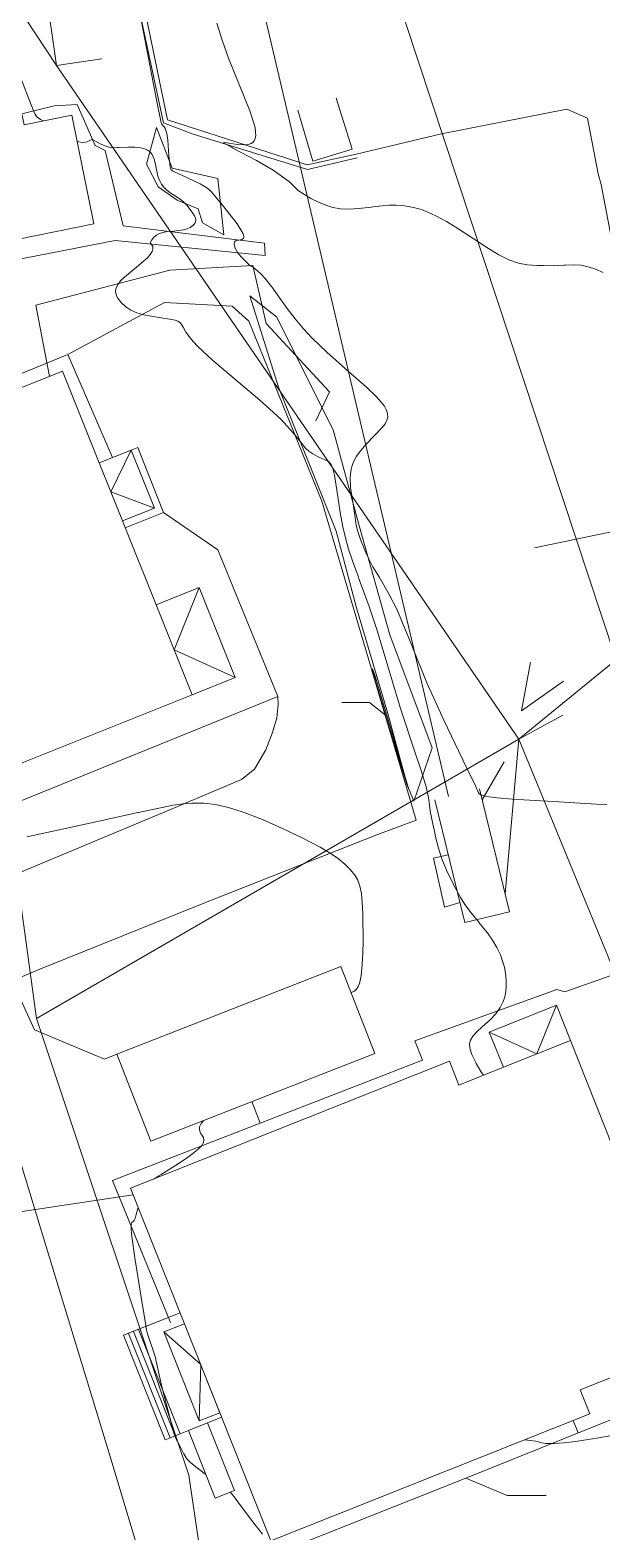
# Model space of a CAD drawing. Header units: metres. Extents: x 1233805 to 1234355, y 654698 to 655114.
# Drawn here: x 1234076.8 to 1234109, y 654843.2 to 654927.6 of the extents above; entities that cross this region are included whole.
import ezdxf

# ---------------------------------------------------------------- set-up
doc = ezdxf.new("R2010")
doc.units = ezdxf.units.M

msp = doc.modelspace()

# ---------------------------------------------------------------- linework, layer by layer
at = {"layer": 'ИИ_ГОРИЗОНТАЛИ_ОСН', "lineweight": 0}
for points, elevation in [([(1234082.911, 654929.053), (1234083.974, 654923.608), (1234084.198, 654922.502), (1234084.24, 654922.35), (1234084.284, 654922.284), (1234084.294, 654922.274), (1234084.375, 654922.184), (1234084.438, 654922.081), (1234084.531, 654921.799), (1234084.583, 654921.429), (1234084.626, 654920.83), (1234084.642, 654920.567), (1234084.719, 654919.943), (1234084.719, 654919.94), (1234084.72, 654919.934), (1234084.769, 654919.761), (1234084.855, 654919.697), (1234085.146, 654919.556), (1234085.405, 654919.437), (1234086.411, 654918.964), (1234086.779, 654918.755), (1234087.018, 654918.542), (1234087.735, 654917.679), (1234088.483, 654916.717), (1234088.701, 654916.393), (1234088.828, 654916.158), (1234088.869, 654916.007), (1234088.844, 654915.901), (1234088.756, 654915.84), (1234088.587, 654915.81), (1234088.535, 654915.804), (1234088.433, 654915.782), (1234088.367, 654915.746), (1234088.331, 654915.69), (1234088.319, 654915.608), (1234088.332, 654915.487), (1234088.372, 654915.355), (1234088.522, 654915.087), (1234088.709, 654914.868), (1234088.997, 654914.585), (1234089.058, 654914.527), (1234089.187, 654914.395), (1234089.209, 654914.372), (1234089.307, 654914.323), (1234089.335, 654914.319), (1234089.367, 654914.31), (1234089.393, 654914.285), (1234089.576, 654914.117), (1234089.602, 654914.094), (1234089.828, 654913.889), (1234090.04, 654913.668), (1234090.49, 654913.103), (1234090.787, 654912.68), (1234091.293, 654911.961), (1234091.742, 654911.376), (1234092.214, 654910.818), (1234092.711, 654910.288), (1234093.529, 654909.505), (1234094.751, 654908.424), (1234095.752, 654907.541), (1234096.335, 654906.98), (1234096.584, 654906.703), (1234096.765, 654906.46), (1234096.885, 654906.242), (1234096.946, 654906.043), (1234096.952, 654905.857), (1234096.905, 654905.674), (1234096.802, 654905.483), (1234096.632, 654905.264), (1234096.183, 654904.793), (1234095.741, 654904.337), (1234095.437, 654903.982), (1234095.202, 654903.648), (1234095.035, 654903.332), (1234094.958, 654903.125), (1234094.901, 654902.905), (1234094.864, 654902.672), (1234094.846, 654902.424), (1234094.867, 654901.888), (1234094.969, 654901.195), (1234094.986, 654901.095), (1234095.12, 654900.213), (1234095.187, 654899.769), (1234095.269, 654899.42), (1234095.43, 654898.966), (1234095.763, 654898.154), (1234096.125, 654897.436), (1234096.484, 654896.828), (1234097.039, 654895.879), (1234097.459, 654895.05), (1234097.793, 654894.284), (1234098.267, 654893.102), (1234099.156, 654890.918), (1234100.106, 654888.804), (1234101.377, 654886.146), (1234101.902, 654885.077), (1234101.973, 654884.933), (1234102.005, 654884.852), (1234102.061, 654884.721), (1234102.105, 654884.661), (1234102.188, 654884.614), (1234102.518, 654884.526), (1234103.102, 654884.444), (1234103.946, 654884.369), (1234106.581, 654884.211), (1234109.299, 654884.053)], 5.5), ([(1234075.6, 654926.656), (1234075.6, 654926.656), (1234075.601, 654926.655), (1234075.694, 654926.45), (1234075.939, 654925.839), (1234076.166, 654925.272), (1234076.311, 654924.91), (1234076.906, 654923.412), (1234076.977, 654923.227), (1234077.119, 654922.879), (1234077.221, 654922.737), (1234077.433, 654922.599), (1234077.578, 654922.51)], 5), ([(1234079.489, 654921.355), (1234079.574, 654921.326), (1234079.785, 654921.297), (1234079.976, 654921.316), (1234080.158, 654921.384), (1234080.229, 654921.421), (1234080.317, 654921.459), (1234080.387, 654921.446), (1234080.528, 654921.369), (1234080.779, 654921.23), (1234081.16, 654921.077), (1234081.263, 654921.039), (1234081.283, 654921.031), (1234081.421, 654921), (1234081.744, 654921.01), (1234081.805, 654921.013), (1234082.33, 654921.036), (1234082.739, 654921.029), (1234083.074, 654920.991), (1234083.33, 654920.924), (1234083.447, 654920.869), (1234083.549, 654920.799), (1234083.636, 654920.715), (1234083.71, 654920.615), (1234083.819, 654920.369), (1234083.904, 654920.001), (1234083.913, 654919.951), (1234083.983, 654919.596), (1234084.051, 654919.346), (1234084.133, 654919.134), (1234084.233, 654918.953), (1234084.359, 654918.791), (1234084.521, 654918.631), (1234084.718, 654918.474), (1234084.957, 654918.312), (1234085.16, 654918.189), (1234085.301, 654918.101), (1234085.472, 654917.959), (1234085.654, 654917.77), (1234085.9, 654917.46), (1234086.081, 654917.18), (1234086.14, 654917.051), (1234086.161, 654916.946), (1234086.148, 654916.848), (1234086.099, 654916.749), (1234085.99, 654916.624), (1234085.845, 654916.517), (1234085.67, 654916.435), (1234085.47, 654916.378), (1234084.934, 654916.32), (1234084.551, 654916.287), (1234084.299, 654916.242), (1234084.113, 654916.178), (1234083.945, 654916.086), (1234083.798, 654915.968), (1234083.679, 654915.83), (1234083.615, 654915.693), (1234083.62, 654915.641), (1234083.649, 654915.586), (1234083.67, 654915.559), (1234083.738, 654915.442), (1234083.749, 654915.318), (1234083.704, 654915.171), (1234083.6, 654915.004), (1234083.435, 654914.817), (1234083.209, 654914.607), (1234082.818, 654914.29), (1234082.141, 654913.724), (1234081.932, 654913.512), (1234081.787, 654913.325), (1234081.715, 654913.196), (1234081.671, 654913.069), (1234081.653, 654912.942), (1234081.663, 654912.816), (1234081.698, 654912.691), (1234081.76, 654912.563), (1234081.97, 654912.292), (1234082.226, 654912.058), (1234082.511, 654911.872), (1234082.842, 654911.725), (1234083.23, 654911.611), (1234084.101, 654911.463), (1234084.788, 654911.351), (1234085, 654911.299), (1234085.153, 654911.243), (1234085.243, 654911.191), (1234085.315, 654911.126), (1234085.453, 654910.905), (1234085.608, 654910.635), (1234085.783, 654910.383), (1234086.005, 654910.115), (1234086.273, 654909.83), (1234087.104, 654909.063), (1234088.559, 654907.827), (1234089.759, 654906.812), (1234090.516, 654906.14), (1234090.933, 654905.738), (1234091.304, 654905.35), (1234091.63, 654904.975), (1234091.967, 654904.549), (1234092.328, 654904.113), (1234092.522, 654903.941), (1234092.748, 654903.784), (1234093.004, 654903.642), (1234093.336, 654903.491), (1234093.439, 654903.445), (1234093.649, 654903.331), (1234093.774, 654903.189), (1234093.871, 654902.957), (1234093.957, 654902.585), (1234094.104, 654901.63), (1234094.276, 654900.496), (1234094.43, 654899.674), (1234094.576, 654899.057), (1234094.757, 654898.426), (1234094.975, 654897.764), (1234095.283, 654896.915), (1234095.353, 654896.727), (1234095.903, 654895.212), (1234096.351, 654893.862), (1234097.016, 654891.662), (1234097.677, 654889.471), (1234098.502, 654886.97), (1234098.798, 654886.09), (1234099.095, 654885.13), (1234099.253, 654884.47), (1234099.303, 654884.045), (1234099.342, 654883.684), (1234099.507, 654882.895), (1234099.598, 654882.486), (1234099.631, 654882.331), (1234099.802, 654881.608), (1234099.994, 654881.013), (1234100.321, 654880.243), (1234100.778, 654879.318), (1234101.046, 654878.834), (1234101.298, 654878.448), (1234101.651, 654877.968), (1234102.073, 654877.444), (1234102.155, 654877.346), (1234102.556, 654876.854), (1234102.85, 654876.441), (1234103.095, 654876.027), (1234103.29, 654875.61), (1234103.414, 654875.266), (1234103.512, 654874.911), (1234103.579, 654874.554), (1234103.616, 654874.204), (1234103.621, 654873.87), (1234103.595, 654873.553), (1234103.537, 654873.258), (1234103.449, 654872.987), (1234103.275, 654872.645), (1234103.03, 654872.304), (1234102.713, 654871.963), (1234102.264, 654871.556), (1234101.962, 654871.286), (1234101.74, 654871.04), (1234101.606, 654870.816), (1234101.553, 654870.6), (1234101.572, 654870.362), (1234101.687, 654870.006), (1234101.92, 654869.516), (1234101.926, 654869.505), (1234101.93, 654869.498), (1234102.183, 654869.046), (1234102.333, 654868.839)], 5), ([(1234096.258, 654891.232), (1234096.879, 654889.152), (1234097.317, 654887.679), (1234097.806, 654886.061), (1234098.056, 654885.234), (1234098.138, 654884.913), (1234098.008, 654885.273), (1234097.182, 654887.913), (1234096.257, 654891.06), (1234096.098, 654891.692), (1234096.258, 654891.232)], 4.5), ([(1234076.649, 654882.241), (1234077.176, 654882.356), (1234080.624, 654883.111), (1234082.896, 654883.609), (1234082.929, 654883.616), (1234084.878, 654884.023), (1234085.434, 654884.108), (1234085.932, 654884.151), (1234086.603, 654884.148), (1234087.274, 654884.067), (1234088.007, 654883.9), (1234088.825, 654883.641), (1234089.821, 654883.257), (1234090.965, 654882.758), (1234092.139, 654882.196), (1234093.149, 654881.664), (1234093.721, 654881.324), (1234094.18, 654881.01), (1234094.536, 654880.717), (1234094.863, 654880.385), (1234095.112, 654880.089), (1234095.27, 654879.817), (1234095.389, 654879.481), (1234095.472, 654879.058), (1234095.525, 654878.559), (1234095.561, 654877.92), (1234095.577, 654876.283), (1234095.537, 654875.325), (1234095.525, 654875.172), (1234095.517, 654875.062), (1234095.456, 654874.424), (1234095.371, 654874.009), (1234095.297, 654873.824), (1234095.202, 654873.676), (1234095.087, 654873.569), (1234094.963, 654873.511), (1234094.903, 654873.502), (1234094.881, 654873.497)], 4.5), ([(1234086.602, 654866.3), (1234086.462, 654866.12), (1234086.375, 654865.932), (1234086.365, 654865.763), (1234086.431, 654865.592), (1234086.489, 654865.5), (1234086.585, 654865.334), (1234086.617, 654865.199), (1234086.595, 654865.061), (1234086.515, 654864.916), (1234086.339, 654864.723), (1234086.061, 654864.488), (1234085.684, 654864.213), (1234085.169, 654863.867), (1234084.204, 654863.255), (1234084.086, 654863.184), (1234083.831, 654863.019)], 4.5), ([(1234082.915, 654861.42), (1234082.893, 654861.356), (1234082.809, 654861.014), (1234082.752, 654860.783), (1234082.703, 654860.674), (1234082.641, 654860.625), (1234082.565, 654860.551), (1234082.53, 654860.405), (1234082.527, 654860.149), (1234082.558, 654859.771), (1234082.725, 654858.567), (1234083.069, 654856.472), (1234083.203, 654855.667), (1234083.326, 654854.892), (1234083.388, 654854.516), (1234083.448, 654854.295), (1234083.545, 654854.017), (1234083.733, 654853.472), (1234083.868, 654853.024), (1234084.108, 654851.993), (1234084.289, 654851.175), (1234084.793, 654849.233), (1234084.812, 654849.163), (1234084.933, 654848.706), (1234084.933, 654848.702), (1234084.94, 654848.667), (1234084.978, 654848.56), (1234085.046, 654848.42), (1234085.101, 654848.309), (1234085.126, 654848.259), (1234085.485, 654847.557), (1234085.66, 654847.278), (1234085.883, 654847.047), (1234086.229, 654846.758), (1234086.646, 654846.442), (1234086.73, 654846.385)], 4.5), ([(1234104.663, 654848.343), (1234104.972, 654848.305), (1234105.283, 654848.262), (1234105.422, 654848.222), (1234105.624, 654848.167), (1234105.824, 654848.135), (1234106.34, 654848.124), (1234106.857, 654848.162), (1234107.517, 654848.237), (1234108.943, 654848.46), (1234109.445, 654848.566), (1234109.946, 654848.699), (1234110.161, 654848.756)], 5), ([(1234088.099, 654845.392), (1234088.166, 654845.324), (1234088.369, 654845.054), (1234088.571, 654844.774), (1234089.286, 654843.827), (1234089.912, 654843.034)], 4.5)]:
    msp.add_lwpolyline(points, dxfattribs=dict(at, elevation=elevation))
at = {"layer": 'ИИ_ГОРИЗОНТАЛИ_УТОЛЩ', "lineweight": 0, "elevation": 6}
msp.add_lwpolyline([(1234087.352, 654928.011), (1234087.64, 654927.049), (1234088.007, 654926.034), (1234088.602, 654924.56), (1234089.191, 654923.087), (1234089.424, 654922.388), (1234089.49, 654922.116), (1234089.526, 654921.885), (1234089.532, 654921.688), (1234089.507, 654921.526), (1234089.452, 654921.396), (1234089.367, 654921.298), (1234089.279, 654921.244), (1234089.169, 654921.203), (1234088.881, 654921.164), (1234088.508, 654921.181), (1234088.013, 654921.254), (1234087.907, 654921.272), (1234087.752, 654921.29), (1234087.729, 654921.283), (1234087.738, 654921.266), (1234088.166, 654921.029), (1234088.283, 654920.968), (1234089.577, 654920.277), (1234090.51, 654919.734), (1234091.174, 654919.28), (1234091.44, 654919.064), (1234091.663, 654918.854), (1234091.744, 654918.769), (1234091.918, 654918.604), (1234092.181, 654918.421), (1234092.624, 654918.157), (1234093.061, 654917.936), (1234093.476, 654917.766), (1234093.862, 654917.649), (1234094.297, 654917.574), (1234094.774, 654917.552), (1234095.316, 654917.58), (1234096.049, 654917.664), (1234096.122, 654917.673), (1234096.633, 654917.735), (1234097.03, 654917.766), (1234097.406, 654917.771), (1234097.766, 654917.751), (1234098.129, 654917.703), (1234098.487, 654917.626), (1234098.845, 654917.521), (1234099.202, 654917.386), (1234099.695, 654917.155), (1234100.255, 654916.846), (1234100.89, 654916.457), (1234101.756, 654915.892), (1234102.619, 654915.331), (1234103.194, 654914.988), (1234103.768, 654914.706), (1234104.303, 654914.516), (1234104.803, 654914.413), (1234105.355, 654914.381), (1234105.409, 654914.38), (1234105.708, 654914.373), (1234106.289, 654914.365), (1234106.867, 654914.392), (1234106.927, 654914.396), (1234107.412, 654914.417), (1234107.821, 654914.391), (1234108.23, 654914.311), (1234108.639, 654914.176), (1234109.065, 654913.98)], dxfattribs=at)
at = {"layer": 'ИИ_ДОРОГИ_АД', "lineweight": 0}
for points in [[(1234069.068, 654913.46), (1234072.853, 654914.082), (1234081.629, 654915.793), (1234090.055, 654914.942), (1234090.027, 654915.645), (1234082.068, 654916.602), (1234081.057, 654920.844), (1234080.495, 654921.125), (1234079.492, 654923.433), (1234078.189, 654923.362), (1234076.38, 654922.901)], [(1234108.797, 654919.538), (1234108.193, 654922.669), (1234107.034, 654923.178), (1234099.979, 654921.78), (1234095.177, 654920.642)], [(1234093.254, 654901.13), (1234089.143, 654911.242), (1234088.212, 654912.094), (1234084.403, 654912.298), (1234078.955, 654909.373)], [(1234066.105, 654904.369), (1234067.047, 654904.492), (1234078.955, 654909.373), (1234081.477, 654903.583)], [(1234075.827, 654874.156), (1234077.384, 654874.816), (1234086.605, 654878.521), (1234096.342, 654882.356), (1234098.561, 654883.179), (1234093.254, 654901.13)], [(1234076.128, 654880.178), (1234084.872, 654883.843), (1234088.735, 654885.482), (1234089.462, 654886.063), (1234090.103, 654887.149), (1234090.472, 654888.109), (1234090.72, 654888.939), (1234090.789, 654889.693), (1234090.772, 654890.147), (1234087.399, 654898.387), (1234084.352, 654900.486)], [(1234090.772, 654890.147), (1234074.88, 654883.694), (1234075.918, 654880.093)], [(1234084.73, 654854.933), (1234081.472, 654862.919), (1234098.901, 654869.691), (1234098.472, 654870.78), (1234106.472, 654873.659), (1234106.916, 654873.53), (1234112.217, 654875.398), (1234112.626, 654875.554), (1234113.417, 654872.71), (1234114.427, 654872.172), (1234115.316, 654869.338)], [(1234075.827, 654874.156), (1234077.08, 654871.391), (1234081.025, 654869.754), (1234081.721, 654870.029)], [(1234095.305, 654828.079), (1234095.412, 654827.754), (1234095.595, 654826.69), (1234095.54, 654825.363), (1234095.238, 654824.4), (1234094.854, 654823.943), (1234094.341, 654823.467), (1234093.957, 654823.348), (1234090.055, 654822.976), (1234089.731, 654823.095), (1234089.002, 654823.898), (1234088.442, 654824.64), (1234088.045, 654825.519), (1234087.682, 654826.445), (1234087.756, 654827.368), (1234091.739, 654830.224), (1234087.732, 654842.407), (1234082.902, 654842.198), (1234081.397, 654847.215), (1234077.466, 654860.133), (1234074.21, 654870.822)], [(1234089.303, 654867.357), (1234089.772, 654866.144)], [(1234094.048, 654831.809), (1234090.675, 654841.937), (1234101.354, 654846.183), (1234109.828, 654849.595)], [(1234107.661, 654848.722), (1234107.383, 654849.425)]]:
    msp.add_lwpolyline(points, dxfattribs=at)
at = {"layer": 'ИИ_ЛЭП_ВН', "lineweight": 0, "elevation": -11.67}
for points in [[(1234018.974, 655086.689), (1234017.695, 655058.052), (1234015.433, 655015.566), (1234050.337, 655012.908), (1234071.226, 654975.124), (1234078.323, 654925.625), (1234104.321, 654887.734)], [(1234104.321, 654887.734), (1234161.978, 654934.825)], [(1234078.323, 654925.625), (1234080.876, 654925.998)], [(1234104.482, 654889.328), (1234104.983, 654892.063)], [(1234104.482, 654889.328), (1234106.848, 654891.01)], [(1234104.321, 654887.734), (1234106.808, 654889.097)]]:
    msp.add_lwpolyline(points, dxfattribs=at)
at = {"layer": 'ИИ_ЛЭП_НН', "lineweight": 0, "elevation": -11.67}
for points in [[(1234061.37, 654972.781), (1234066.385, 654943.719), (1234071.329, 654914.814), (1234077.199, 654872.039), (1234085.76, 654846.358), (1234090.839, 654812.015), (1234093.371, 654773.568), (1234096.033, 654741.241), (1234098.037, 654708.982), (1234098.255, 654706.63)], [(1234066.385, 654943.719), (1234078.323, 654925.625)], [(1234077.199, 654872.039), (1234104.321, 654887.734)], [(1234104.321, 654887.734), (1234103.563, 654879.04)], [(1234104.321, 654887.734), (1234124.425, 654838.815), (1234128.15, 654826.001), (1234133.809, 654802.226), (1234139.478, 654774.055), (1234141.888, 654758.144), (1234145.849, 654713.984)]]:
    msp.add_lwpolyline(points, dxfattribs=at)
at = {"layer": 'ИИ_ЛЭП_НН', "lineweight": 0}
msp.add_lwpolyline([(1234009.513, 654846.532), (1234030.918, 654854.346), (1234082.636, 654862.12)], dxfattribs=at)
at = {"layer": 'ИИ_ОБОРУДОВАНИЕ', "lineweight": 0}
msp.add_lwpolyline([(1234099.603, 654884.328), (1234101.293, 654877.424), (1234103.807, 654878.04), (1234102.117, 654884.944)], dxfattribs=at)
at = {"layer": 'ИИ_ОГРАДЫ', "lineweight": 0}
for points in [[(1234095.177, 654920.642), (1234092.431, 654920.045), (1234084.571, 654922.567), (1234074.86, 654969.514)], [(1234077.926, 654908.145), (1234077.164, 654912.158), (1234084.693, 654914.11), (1234089.364, 654914.387), (1234090.113, 654911.115), (1234093.675, 654907.268), (1234092.91, 654905.647)], [(1234101.017, 654878.551), (1234100.155, 654878.298), (1234099.527, 654881.051), (1234100.357, 654881.246)]]:
    msp.add_lwpolyline(points, dxfattribs=at)
at = {"layer": 'ИИ_ОТКОС', "color": 33, "lineweight": 0}
for points, elevation in [([(1234087.738, 654916.097), (1234086.534, 654916.787), (1234086.287, 654917.561), (1234085.118, 654918.054), (1234084.038, 654918.796), (1234083.389, 654920.073), (1234083.946, 654922.133)], 5.142), ([(1234089.207, 654912.668), (1234090.811, 654907.546), (1234094.052, 654899.434), (1234095.2, 654895.132), (1234096.959, 654889.176), (1234098.055, 654885.178), (1234098.422, 654884.247)], 5.021)]:
    msp.add_lwpolyline(points, dxfattribs=dict(at, elevation=elevation))
at = {"layer": 'ИИ_ОТКОС', "lineweight": 0}
for points, elevation in [([(1234083.946, 654922.133), (1234084.837, 654919.863), (1234087.404, 654919.27), (1234087.738, 654916.097)], 5.291), ([(1234098.422, 654884.247), (1234099.448, 654887.248), (1234097.079, 654893.613), (1234095.375, 654899.683), (1234093.89, 654905.137), (1234090.708, 654911.49), (1234089.207, 654912.668)], 4.668)]:
    msp.add_lwpolyline(points, dxfattribs=dict(at, elevation=elevation))
at = {"layer": 'ИИ_ОТМЕТКИ', "lineweight": 0}
for points, elevation in [([(1234096.829, 654889.089), (1234095.921, 654889.799), (1234094.365, 654889.799)], 4.4), ([(1234101.355, 654846.183), (1234103.666, 654845.215), (1234105.874, 654845.215)], 4.809)]:
    msp.add_lwpolyline(points, dxfattribs=dict(at, elevation=elevation))
at = {"layer": 'ИИ_СООРУЖЕНИЕ', "lineweight": 0}
for points in [[(1234088.509, 654976.804), (1234073.571, 654973.962), (1234075.591, 654964.53), (1234077.54, 654955.941), (1234080.874, 654938.572), (1234084.345, 654922.404), (1234085.952, 654921.789), (1234092.434, 654919.781), (1234095.244, 654920.427)], [(1234108.797, 654919.538), (1234108.96, 654918.943), (1234111.794, 654904.07), (1234116.105, 654904.911)]]:
    msp.add_lwpolyline(points, dxfattribs=at)
at = {"layer": 'ИИ_СООРУЖЕНИЕ', "lineweight": 0, "elevation": 4.484}
msp.add_lwpolyline([(1234105.217, 654898.508), (1234111.061, 654899.727)], dxfattribs=at)
at = {"layer": 'ИИ_СТРОЕНИЕ', "lineweight": 0}
for points in [[(1234071.715, 654921.321), (1234072.955, 654915.206), (1234080.429, 654916.722), (1234079.188, 654922.837), (1234076.504, 654922.292), (1234076.38, 654922.901), (1234072.183, 654922.049), (1234072.307, 654921.441), (1234071.715, 654921.321)], [(1234066.76, 654903.682), (1234074.037, 654885.477), (1234085.949, 654890.239), (1234083.926, 654895.298), (1234082.041, 654900.015), (1234080.733, 654903.286), (1234078.672, 654908.443), (1234066.76, 654903.682)], [(1234082.522, 654904.001), (1234083.83, 654900.73), (1234082.041, 654900.015), (1234080.733, 654903.286), (1234082.522, 654904.001)], [(1234082.522, 654904.001), (1234081.387, 654901.651), (1234083.83, 654900.73)], [(1234082.522, 654904.001), (1234082.891, 654904.141), (1234084.352, 654900.486), (1234082.197, 654899.624)], [(1234086.357, 654896.27), (1234088.38, 654891.211), (1234085.949, 654890.239), (1234083.926, 654895.298), (1234086.357, 654896.27)], [(1234086.357, 654896.27), (1234084.938, 654892.769), (1234088.38, 654891.211)], [(1234081.721, 654870.029), (1234094.312, 654874.953), (1234096.224, 654870.063), (1234083.634, 654865.139), (1234081.721, 654870.029)], [(1234107.23, 654870.789), (1234103.458, 654869.287), (1234102.668, 654871.272), (1234106.44, 654872.774), (1234107.23, 654870.789)], [(1234102.668, 654871.272), (1234105.344, 654870.038), (1234106.44, 654872.774)], [(1234082.491, 654862.485), (1234100.428, 654869.626), (1234100.959, 654868.292), (1234103.458, 654869.287), (1234107.23, 654870.789), (1234110.084, 654863.621), (1234111.842, 654859.203), (1234114.053, 654853.651), (1234107.782, 654851.154), (1234108.321, 654849.799), (1234090.384, 654842.658), (1234082.491, 654862.485)], [(1234087.619, 654849.603), (1234086.826, 654849.287), (1234085.746, 654848.857), (1234084.43, 654848.333), (1234082.088, 654854.215), (1234085.278, 654855.484)], [(1234084.364, 654854.406), (1234085.523, 654854.868), (1234087.516, 654849.862), (1234086.357, 654849.401), (1234084.364, 654854.406)], [(1234082.369, 654854.326), (1234084.71, 654848.444)], [(1234082.651, 654854.439), (1234084.992, 654848.557)], [(1234082.933, 654854.551), (1234085.274, 654848.669)], [(1234084.364, 654854.406), (1234086.437, 654852.572), (1234086.357, 654849.401)], [(1234087.258, 654845.057), (1234088.339, 654845.487), (1234086.826, 654849.287), (1234085.746, 654848.857), (1234087.258, 654845.057)]]:
    msp.add_lwpolyline(points, dxfattribs=at)
at = {"layer": 'ИИ_ТЕПЛОТРАССА', "lineweight": 0, "elevation": 25.52}
msp.add_lwpolyline([(1233993.054, 654809.621), (1234024.354, 654813.78), (1234024.751, 654810.998), (1234028.542, 654811.539), (1234028.15, 654814.28), (1234116.084, 654825.883), (1234126.505, 654839.169), (1234120.846, 654858.805), (1234096.46, 654932.607), (1234095.08, 654937.177)], dxfattribs=at)
at = {"layer": 'ИИ_ТРУБОПРОВОДЫ', "lineweight": 0}
msp.add_lwpolyline([(1234091.901, 654923.11), (1234092.738, 654920.243), (1234094.951, 654920.92), (1234094.048, 654923.787)], dxfattribs=at)
at = {"layer": 'ИИ_ЭЛЕКТРОКАБЕЛЬ_ВН', "lineweight": 0, "elevation": -11.67}
msp.add_lwpolyline([(1234103.504, 654886.476), (1234102.267, 654884.329)], dxfattribs=at)
at = {"layer": 'ИИ_ЭЛЕКТРОКАБЕЛЬ_НН', "lineweight": 0}
msp.add_lwpolyline([(1234084.28, 654952.888), (1234100.364, 654884.515)], dxfattribs=at)

doc.saveas('drawing.dxf')
